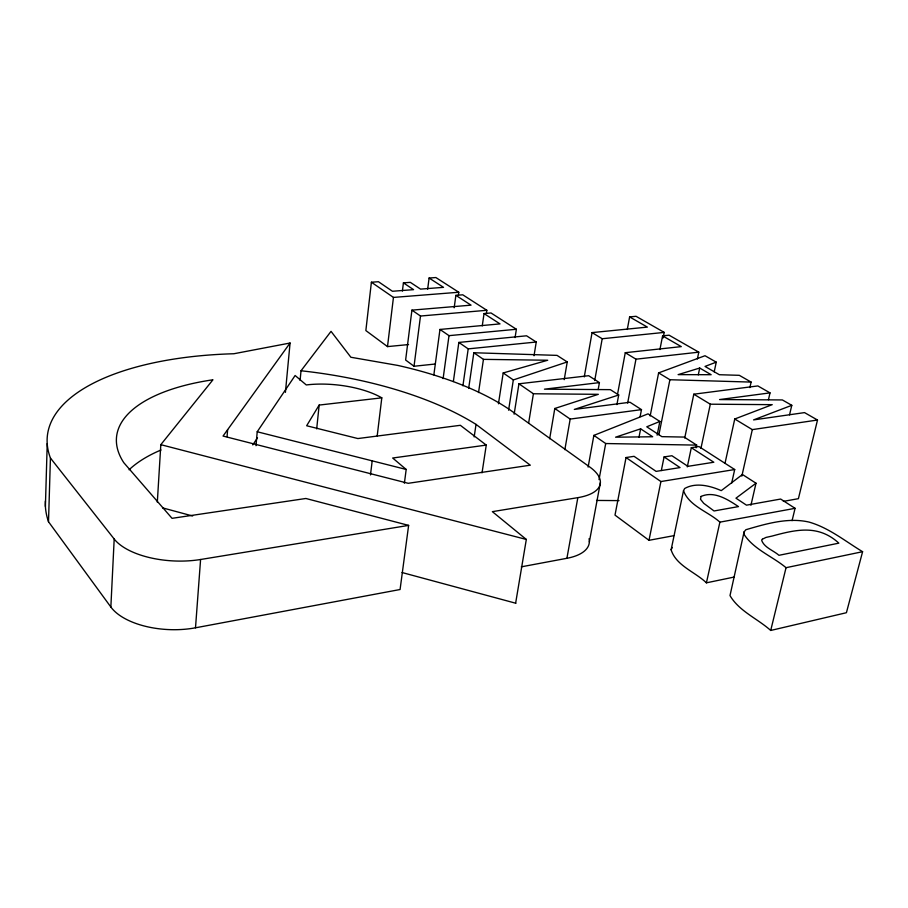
<?xml version="1.0" encoding="UTF-8"?>
<svg xmlns="http://www.w3.org/2000/svg" width="908" height="908" viewBox="0 0 908 908"><rect width="100%" height="100%" fill="white"/><g stroke="black" fill="none" stroke-linecap="round" stroke-linejoin="round"><path stroke-width="1.36" d="M744.106 531.85L744.061 534.392C753.878 549.522 772.56 556.4 786.044 567.693L862.6 551.701L846.415 612.718L770.71 630.458C757.647 618.7 739.078 611.197 729.998 595.58L744.106 531.85L745.888 529.716C766.011 523.848 787.996 517.22 809.028 522.077C828.89 527.741 845.189 541.202 862.6 551.701M45.4 506.448L47.227 443.592M157.322 502.181L160.818 444.67L212.937 379.794A184.233 77.203 5.6 0 0 123.84 462.739L172.043 518.332L305.882 498.481L408.623 525.391L400.076 589.519L195.504 627.803A63.412 31.928 2.5 0 1 110.855 607.021L48.51 521.76L50.428 458.029A249.223 104.783 5.6 0 1 233.867 353.745L290.072 343.02L285.418 392.347M110.855 607.021L114.192 539.023L50.428 458.029M195.504 627.803L200.589 559.498L408.623 525.391M227.068 436.68L227.624 429.7M255.999 445.692L257.214 431.765L295.123 375.503L306.268 384.947A60.859 23.926 6.2 0 1 381.803 397.84L377.206 435.829M300.083 380.452L301.025 370.77L331.034 331.352L350.874 357.253L397.817 365.425A219.066 90.13 6.2 0 1 512.941 411.948L589.825 467.053A55.082 22.745 9.7 0 1 577.84 497.652L566.91 558.295L521.306 566.83M316.688 428.882L319.162 405.07L381.803 397.84M402.392 291.093L403.413 282.865L413.571 289.652L392.438 291.264L378.443 281.718L371.395 282.229L365.856 330.569L387.5 346.606L408.566 344.563M370.487 474.918L372.189 460.844M387.5 346.606L393.448 297.415L371.395 282.229M454.17 307.789L455.884 295.35L471.036 305.156L411.926 310.139L405.626 360.033L414.025 366.253L434.966 364.051M414.025 366.253L420.495 316.029L411.926 310.139M427.657 289.175L429.109 278.03L435.874 277.542L458.778 292.251L458.392 294.998M404.389 483.238L406.182 469.447L392.676 458.018L486.257 445.09L482.046 472.83M433.854 374.879L439.971 329.445L500.002 323.895L484.043 313.578L482.25 325.915M443.104 378.625L449.006 335.654L439.971 329.445M453.364 381.519L458.846 342.429L526.561 335.801L536.242 342.021L534.029 355.743M462.91 385.821L468.199 348.876L458.846 342.429M468.664 388.465L473.828 352.747L557.035 355.38L567.239 361.94L564.22 379.669M486.427 313.09L486.836 310.286L462.751 294.805L455.884 295.35M478.539 392.562L483.442 359.364L473.828 352.747M474.169 436.918L476.03 424.399A247.146 106.134 5.3 0 0 301.025 370.77M498.447 403.799L503.191 372.961L547.706 360.238L483.442 359.364M515.074 337.606L516.38 329.264L491.012 312.965L484.043 313.578M508.582 410.2L513.326 379.941L567.239 361.94M514.132 414.184L518.945 383.8L588.668 375.708L599.416 382.609L598.168 389.566M528.638 423.037L533.405 393.766L518.945 383.8M515.63 603.196L526.322 539.443L492.374 511.658L577.84 497.652M549.658 438.802L554.799 408.486L598.338 394.322L533.405 393.766M564.844 449.687L570.179 419.076L554.799 408.486M584.264 376.911L592.061 332.6L647.359 327.107L629.619 316.915L627.292 329.468M594.717 380.554L602.197 338.741L592.061 332.6M588.123 467.075L593.866 435.386L648.04 413.844L659.866 421.448L657.131 435.159M599.019 479.606L605.704 443.535L593.866 435.386M589.349 541.985L600.392 482.523M617.519 394.333L625.271 352.701L681.284 346.618L662.59 335.869L659.923 349.569M616.907 404.605L618.7 394.991L610.358 389.646L544.459 389.18L599.416 382.609M627.655 403.073L635.963 359.182L625.271 352.701M661.33 470.537L664.089 456.928L680.035 467.586L656.098 471.377L634.056 456.327L626.043 457.541L615 515.12L648.993 540.305L673.77 535.686M640.129 416.59L641.479 409.633L629.982 402.244L574.321 409.417L618.7 394.991M639.016 437.168L640.628 428.837L652.682 436.759L615.579 437.191L640.628 428.837M663.135 337.958L664.213 332.407L636.043 316.302L629.619 316.915M650.162 416L658.618 372.893L705.017 355.732L716.253 362.156L714.21 371.803M658.924 434.705L669.9 379.726L658.618 372.893M648.993 540.305L660.91 481.546L626.043 457.541M697.378 358.989L698.785 352.168L669.105 335.2L662.59 335.869M684.723 438.008L693.803 394.197L757.862 385.934L770.007 392.88L768.452 399.724M698.286 374.879L699.705 368.035L711.146 374.709L678.117 374.629L699.705 368.035M687.299 466.894L691.317 447.689L698.922 446.543L734.697 469.527L731.666 483.147M733.948 577.102L706.413 582.834C695.278 572.017 676.017 565.639 671.114 549.794L683.508 490.695L684.666 488.493C695.914 482.171 710.101 485.746 721.247 490.638L742.46 474.509L756.001 483.215L750.939 505.257M696.118 447.837L696.697 445.113L684.189 437.077L661.864 436.657L646.757 426.794L659.866 421.448M700.931 448.427L710.317 404.196L693.803 394.197M725.061 463.046L734.754 418.997L772.231 404.662L710.317 404.196M706.413 582.834L719.896 522.145L795.079 508.321L792.082 520.67M749.895 387.603L751.12 382.086L739.305 375.322L719.34 374.72L705.005 366.423L716.253 362.156M741.847 476.087L752.312 429.62L817.506 420.029L798.404 498.674L783.366 501.375M789.54 414.854L791.787 405.32L782.367 399.94L719.556 399.565L770.007 392.88M770.71 630.458L786.044 567.693M671.114 549.794L672.283 547.445M319.162 405.07L306.654 425.75L357.888 438.553L460.345 425.307L486.257 445.09M252.764 444.931L257.486 437.849M290.072 343.02L223.039 436.056L408.214 483.306L530.295 465.191L476.03 424.399M756.001 483.215L735.968 498.186L746.49 505.166L780.653 499.048L795.079 508.321M791.787 405.32L753.572 419.905L804.533 412.607L817.506 420.029M660.91 481.546L734.697 469.527M664.089 456.928L671.92 455.737L687.912 466.337L713.813 462.24L691.317 447.689M570.179 419.076L641.479 409.633M635.963 359.182L698.785 352.168M602.197 338.741L664.213 332.407M468.199 348.876L536.242 342.021M449.006 335.654L516.38 329.264M420.495 316.029L486.836 310.286M393.448 297.415L458.778 292.251M403.413 282.865L410.337 282.354L420.54 289.119L443.513 287.348L429.109 278.03M596.556 500.433L618.995 500.614M605.704 443.535L696.697 445.113M669.9 379.726L751.12 382.086M257.214 431.765L406.182 469.447M160.818 444.67L526.322 539.443M162.543 507.867L192.644 515.994M402.04 572.528L515.857 603.253M734.754 418.997L752.312 429.62M503.191 372.961L513.326 379.941M719.896 522.145C708.478 511.749 689.127 506.131 683.508 490.695M589.042 538.739A54.162 24.232 10 0 1 566.91 558.295M48.51 521.76A244.933 111.548 5.4 0 1 45.377 501.012M129.072 469.788A181.078 82.208 5.4 0 1 161.022 449.993M200.589 559.498A64.65 30.112 3 0 1 114.192 539.023M701.078 496.438L700.499 499.264L703.711 503.293L714.04 510.966L738.465 506.596C727.785 499.525 714.187 490.592 701.078 496.438M762.311 539.239L761.699 540.51C764.547 547.785 773.457 550.418 778.95 555.31L838.856 543.154C818.517 524.484 796.543 529.398 772.05 536.083L765.966 537.434L762.311 539.239"/></g></svg>
